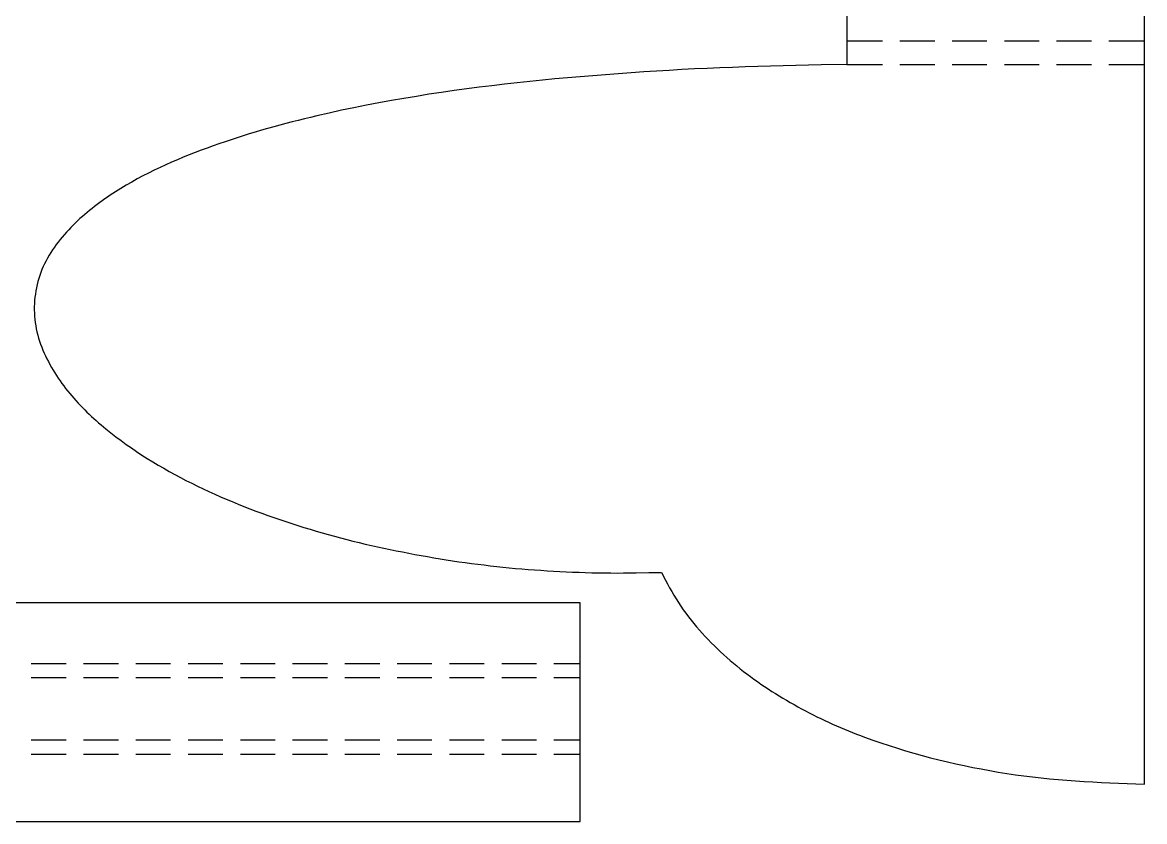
# Model space of a CAD drawing. Header units: millimetres. Extents: x -468 to 483, y -337 to 336.
# Drawn here: x 278.1 to 482.6, y -5.9 to 139.7 of the extents above; entities that cross this region are included whole.
import ezdxf

# ---------------------------------------------------------------- set-up
doc = ezdxf.new("R2010")
doc.units = ezdxf.units.MM
doc.header["$MEASUREMENT"] = 0
doc.layers.add('Layer 1', color=7, linetype='Continuous')

msp = doc.modelspace()

# ---------------------------------------------------------------- linework, layer by layer
at = {"layer": 'Layer 1', "lineweight": 30}
for points in [[(482.59, 0.9296), (482.59, 0.9296), (482.59, 331.1931), (482.59, 331.1931)], [(428.3187, 200.0656), (428.3187, 200.0656), (428.3187, 131.9936), (428.3187, 131.9936)]]:
    msp.add_open_spline(points, degree=3, dxfattribs=at)
at = {"layer": 'Layer 1', "color": 5, "lineweight": 30}
for points in [[(428.3187, 136.3327), (428.3187, 136.3327), (434.8169, 136.3327), (434.8169, 136.3327)], [(437.9919, 136.3327), (437.9919, 136.3327), (444.3419, 136.3327), (444.3419, 136.3327)], [(447.5169, 136.3327), (447.5169, 136.3327), (453.8669, 136.3327), (453.8669, 136.3327)], [(457.0419, 136.3327), (457.0419, 136.3327), (463.3919, 136.3327), (463.3919, 136.3327)], [(466.5669, 136.3327), (466.5669, 136.3327), (472.9169, 136.3327), (472.9169, 136.3327)], [(476.0919, 136.3327), (476.0919, 136.3327), (482.59, 136.3327), (482.59, 136.3327)], [(428.3187, 132.0359), (428.3187, 132.0359), (434.8169, 132.0359), (434.8169, 132.0359)], [(437.9919, 132.0359), (437.9919, 132.0359), (444.3419, 132.0359), (444.3419, 132.0359)], [(447.5169, 132.0359), (447.5169, 132.0359), (453.8669, 132.0359), (453.8669, 132.0359)], [(457.0419, 132.0359), (457.0419, 132.0359), (463.3919, 132.0359), (463.3919, 132.0359)], [(466.5669, 132.0359), (466.5669, 132.0359), (472.9169, 132.0359), (472.9169, 132.0359)], [(476.0919, 132.0359), (476.0919, 132.0359), (482.59, 132.0359), (482.59, 132.0359)], [(286.0561, 22.8521), (286.0561, 22.8521), (279.6849, 22.8521), (279.6849, 22.8521)], [(295.5811, 22.8521), (295.5811, 22.8521), (289.2311, 22.8521), (289.2311, 22.8521)], [(305.1061, 22.8521), (305.1061, 22.8521), (298.7561, 22.8521), (298.7561, 22.8521)], [(314.6311, 22.8521), (314.6311, 22.8521), (308.2811, 22.8521), (308.2811, 22.8521)], [(324.1561, 22.8521), (324.1561, 22.8521), (317.8061, 22.8521), (317.8061, 22.8521)], [(333.6811, 22.8521), (333.6811, 22.8521), (327.3311, 22.8521), (327.3311, 22.8521)], [(343.2061, 22.8521), (343.2061, 22.8521), (336.8561, 22.8521), (336.8561, 22.8521)], [(352.7311, 22.8521), (352.7311, 22.8521), (346.3811, 22.8521), (346.3811, 22.8521)], [(362.2561, 22.8521), (362.2561, 22.8521), (355.9061, 22.8521), (355.9061, 22.8521)], [(371.7811, 22.8521), (371.7811, 22.8521), (365.4311, 22.8521), (365.4311, 22.8521)], [(379.7397, 22.8521), (379.7397, 22.8521), (374.9561, 22.8521), (374.9561, 22.8521)], [(279.6849, 20.3332), (279.6849, 20.3332), (286.0561, 20.3332), (286.0561, 20.3332)], [(289.2311, 20.3332), (289.2311, 20.3332), (295.5811, 20.3332), (295.5811, 20.3332)], [(298.7561, 20.3332), (298.7561, 20.3332), (305.1061, 20.3332), (305.1061, 20.3332)], [(308.2811, 20.3332), (308.2811, 20.3332), (314.6311, 20.3332), (314.6311, 20.3332)], [(317.8061, 20.3332), (317.8061, 20.3332), (324.1561, 20.3332), (324.1561, 20.3332)], [(327.3311, 20.3332), (327.3311, 20.3332), (333.6811, 20.3332), (333.6811, 20.3332)], [(336.8561, 20.3332), (336.8561, 20.3332), (343.2061, 20.3332), (343.2061, 20.3332)], [(346.3811, 20.3332), (346.3811, 20.3332), (352.7311, 20.3332), (352.7311, 20.3332)], [(355.9061, 20.3332), (355.9061, 20.3332), (362.2561, 20.3332), (362.2561, 20.3332)], [(365.4311, 20.3332), (365.4311, 20.3332), (371.7811, 20.3332), (371.7811, 20.3332)], [(374.9561, 20.3332), (374.9561, 20.3332), (379.7397, 20.3332), (379.7397, 20.3332)], [(286.0561, 8.9244), (286.0561, 8.9244), (279.6849, 8.9244), (279.6849, 8.9244)], [(295.5811, 8.9244), (295.5811, 8.9244), (289.2311, 8.9244), (289.2311, 8.9244)], [(305.1061, 8.9244), (305.1061, 8.9244), (298.7561, 8.9244), (298.7561, 8.9244)], [(314.6311, 8.9244), (314.6311, 8.9244), (308.2811, 8.9244), (308.2811, 8.9244)], [(324.1561, 8.9244), (324.1561, 8.9244), (317.8061, 8.9244), (317.8061, 8.9244)], [(333.6811, 8.9244), (333.6811, 8.9244), (327.3311, 8.9244), (327.3311, 8.9244)], [(343.2061, 8.9244), (343.2061, 8.9244), (336.8561, 8.9244), (336.8561, 8.9244)], [(352.7311, 8.9244), (352.7311, 8.9244), (346.3811, 8.9244), (346.3811, 8.9244)], [(362.2561, 8.9244), (362.2561, 8.9244), (355.9061, 8.9244), (355.9061, 8.9244)], [(371.7811, 8.9244), (371.7811, 8.9244), (365.4311, 8.9244), (365.4311, 8.9244)], [(379.7397, 8.9244), (379.7397, 8.9244), (374.9561, 8.9244), (374.9561, 8.9244)], [(279.6849, 6.4056), (279.6849, 6.4056), (286.0561, 6.4056), (286.0561, 6.4056)], [(289.2311, 6.4056), (289.2311, 6.4056), (295.5811, 6.4056), (295.5811, 6.4056)], [(298.7561, 6.4056), (298.7561, 6.4056), (305.1061, 6.4056), (305.1061, 6.4056)], [(308.2811, 6.4056), (308.2811, 6.4056), (314.6311, 6.4056), (314.6311, 6.4056)], [(317.8061, 6.4056), (317.8061, 6.4056), (324.1561, 6.4056), (324.1561, 6.4056)], [(327.3311, 6.4056), (327.3311, 6.4056), (333.6811, 6.4056), (333.6811, 6.4056)], [(336.8561, 6.4056), (336.8561, 6.4056), (343.2061, 6.4056), (343.2061, 6.4056)], [(346.3811, 6.4056), (346.3811, 6.4056), (352.7311, 6.4056), (352.7311, 6.4056)], [(355.9061, 6.4056), (355.9061, 6.4056), (362.2561, 6.4056), (362.2561, 6.4056)], [(365.4311, 6.4056), (365.4311, 6.4056), (371.7811, 6.4056), (371.7811, 6.4056)], [(374.9561, 6.4056), (374.9561, 6.4056), (379.7397, 6.4056), (379.7397, 6.4056)]]:
    msp.add_open_spline(points, degree=3, dxfattribs=at)
at = {"layer": 'Layer 1', "lineweight": 30}
for points, knots in [([(428.3187, 132.0359), (428.3187, 132.0359), (423.6832, 131.9512), (423.6832, 131.9512), (423.6832, 131.9512), (419.0477, 131.8666), (419.0477, 131.8666), (419.0477, 131.8666), (416.7405, 131.8031), (416.7405, 131.8031), (416.7405, 131.8031), (414.4334, 131.7396), (414.4334, 131.7396), (414.4334, 131.7396), (412.1262, 131.6761), (412.1262, 131.6761), (412.1262, 131.6761), (409.7979, 131.5914), (409.7979, 131.5914), (409.7979, 131.5914), (407.4907, 131.5067), (407.4907, 131.5067), (407.4907, 131.5067), (405.1835, 131.4221), (405.1835, 131.4221), (405.1835, 131.4221), (402.8764, 131.3162), (402.8764, 131.3162), (402.8764, 131.3162), (400.548, 131.2104), (400.548, 131.2104), (400.548, 131.2104), (398.2409, 131.0834), (398.2409, 131.0834), (398.2409, 131.0834), (395.9337, 130.9352), (395.9337, 130.9352), (395.9337, 130.9352), (393.6265, 130.8082), (393.6265, 130.8082), (393.6265, 130.8082), (391.3194, 130.6601), (391.3194, 130.6601), (391.3194, 130.6601), (389.0122, 130.4907), (389.0122, 130.4907), (389.0122, 130.4907), (386.6839, 130.3214), (386.6839, 130.3214), (386.6839, 130.3214), (384.3767, 130.1521), (384.3767, 130.1521), (384.3767, 130.1521), (382.0695, 129.9827), (382.0695, 129.9827), (382.0695, 129.9827), (379.7624, 129.7922), (379.7624, 129.7922), (379.7624, 129.7922), (377.4552, 129.5806), (377.4552, 129.5806), (377.4552, 129.5806), (375.148, 129.3901), (375.148, 129.3901), (375.148, 129.3901), (372.862, 129.1572), (372.862, 129.1572), (372.862, 129.1572), (370.5549, 128.9244), (370.5549, 128.9244), (370.5549, 128.9244), (368.2477, 128.6916), (368.2477, 128.6916), (368.2477, 128.6916), (365.9405, 128.4376), (365.9405, 128.4376), (365.9405, 128.4376), (363.6545, 128.1624), (363.6545, 128.1624), (363.6545, 128.1624), (361.3474, 127.8872), (361.3474, 127.8872), (361.3474, 127.8872), (359.0614, 127.5697), (359.0614, 127.5697), (359.0614, 127.5697), (356.7542, 127.2734), (356.7542, 127.2734), (356.7542, 127.2734), (354.4682, 126.9347), (354.4682, 126.9347), (354.4682, 126.9347), (352.1822, 126.5961), (352.1822, 126.5961), (352.1822, 126.5961), (349.8962, 126.2151), (349.8962, 126.2151), (349.8962, 126.2151), (347.6102, 125.8341), (347.6102, 125.8341), (347.6102, 125.8341), (345.3242, 125.4531), (345.3242, 125.4531), (345.3242, 125.4531), (343.0594, 125.0297), (343.0594, 125.0297), (343.0594, 125.0297), (340.7734, 124.5852), (340.7734, 124.5852), (340.7734, 124.5852), (338.5085, 124.1407), (338.5085, 124.1407), (338.5085, 124.1407), (336.2437, 123.6751), (336.2437, 123.6751), (336.2437, 123.6751), (333.9789, 123.1671), (333.9789, 123.1671), (333.9789, 123.1671), (331.7352, 122.6591), (331.7352, 122.6591), (331.7352, 122.6591), (330.5922, 122.3839), (330.5922, 122.3839), (330.5922, 122.3839), (329.4704, 122.1299), (329.4704, 122.1299), (329.4704, 122.1299), (328.3485, 121.8336), (328.3485, 121.8336), (328.3485, 121.8336), (327.2267, 121.5584), (327.2267, 121.5584), (327.2267, 121.5584), (326.1049, 121.2621), (326.1049, 121.2621), (326.1049, 121.2621), (324.983, 120.9657), (324.983, 120.9657), (324.983, 120.9657), (323.8824, 120.6694), (323.8824, 120.6694), (323.8824, 120.6694), (322.7605, 120.3519), (322.7605, 120.3519), (322.7605, 120.3519), (321.6387, 120.0344), (321.6387, 120.0344), (321.6387, 120.0344), (320.538, 119.7169), (320.538, 119.7169), (320.538, 119.7169), (319.4162, 119.3782), (319.4162, 119.3782), (319.4162, 119.3782), (318.3155, 119.0396), (318.3155, 119.0396), (318.3155, 119.0396), (317.2149, 118.6797), (317.2149, 118.6797), (317.2149, 118.6797), (316.1142, 118.3199), (316.1142, 118.3199), (316.1142, 118.3199), (315.0135, 117.9601), (315.0135, 117.9601), (315.0135, 117.9601), (313.9129, 117.5791), (313.9129, 117.5791), (313.9129, 117.5791), (312.8334, 117.1981), (312.8334, 117.1981), (312.8334, 117.1981), (311.7327, 116.7959), (311.7327, 116.7959), (311.7327, 116.7959), (310.6532, 116.3937), (310.6532, 116.3937), (310.6532, 116.3937), (309.5737, 115.9916), (309.5737, 115.9916), (309.5737, 115.9916), (308.4942, 115.5682), (308.4942, 115.5682), (308.4942, 115.5682), (307.4147, 115.1237), (307.4147, 115.1237), (307.4147, 115.1237), (306.3564, 114.6792), (306.3564, 114.6792), (306.3564, 114.6792), (305.2769, 114.2136), (305.2769, 114.2136), (305.2769, 114.2136), (304.2185, 113.7479), (304.2185, 113.7479), (304.2185, 113.7479), (303.1814, 113.2611), (303.1814, 113.2611), (303.1814, 113.2611), (302.123, 112.7531), (302.123, 112.7531), (302.123, 112.7531), (301.0859, 112.2451), (301.0859, 112.2451), (301.0859, 112.2451), (300.0487, 111.7159), (300.0487, 111.7159), (300.0487, 111.7159), (299.0327, 111.1656), (299.0327, 111.1656), (299.0327, 111.1656), (298.0167, 110.6152), (298.0167, 110.6152), (298.0167, 110.6152), (297.0007, 110.0437), (297.0007, 110.0437), (297.0007, 110.0437), (296.0059, 109.4511), (296.0059, 109.4511), (296.0059, 109.4511), (295.0322, 108.8372), (295.0322, 108.8372), (295.0322, 108.8372), (294.5454, 108.5197), (294.5454, 108.5197), (294.5454, 108.5197), (294.0585, 108.2022), (294.0585, 108.2022), (294.0585, 108.2022), (293.5929, 107.8636), (293.5929, 107.8636), (293.5929, 107.8636), (293.106, 107.5461), (293.106, 107.5461), (293.106, 107.5461), (292.6404, 107.2074), (292.6404, 107.2074), (292.6404, 107.2074), (292.1747, 106.8687), (292.1747, 106.8687), (292.1747, 106.8687), (291.709, 106.5301), (291.709, 106.5301), (291.709, 106.5301), (291.2434, 106.1702), (291.2434, 106.1702), (291.2434, 106.1702), (290.7989, 105.8104), (290.7989, 105.8104), (290.7989, 105.8104), (290.3332, 105.4506), (290.3332, 105.4506), (290.3332, 105.4506), (289.8887, 105.0907), (289.8887, 105.0907), (289.8887, 105.0907), (289.4442, 104.7097), (289.4442, 104.7097), (289.4442, 104.7097), (289.0209, 104.3287), (289.0209, 104.3287), (289.0209, 104.3287), (288.5764, 103.9477), (288.5764, 103.9477), (288.5764, 103.9477), (288.153, 103.5456), (288.153, 103.5456), (288.153, 103.5456), (287.7297, 103.1434), (287.7297, 103.1434), (287.7297, 103.1434), (287.3275, 102.7412), (287.3275, 102.7412), (287.3275, 102.7412), (286.9254, 102.3179), (286.9254, 102.3179), (286.9254, 102.3179), (286.5232, 101.8946), (286.5232, 101.8946), (286.5232, 101.8946), (286.121, 101.4712), (286.121, 101.4712), (286.121, 101.4712), (285.74, 101.0267), (285.74, 101.0267), (285.74, 101.0267), (285.359, 100.5822), (285.359, 100.5822), (285.359, 100.5822), (284.978, 100.1377), (284.978, 100.1377), (284.978, 100.1377), (284.6182, 99.6721), (284.6182, 99.6721), (284.6182, 99.6721), (284.2584, 99.2064), (284.2584, 99.2064), (284.2584, 99.2064), (283.9197, 98.7407), (283.9197, 98.7407), (283.9197, 98.7407), (283.581, 98.2539), (283.581, 98.2539), (283.581, 98.2539), (283.2635, 97.7671), (283.2635, 97.7671), (283.2635, 97.7671), (282.9672, 97.2591), (282.9672, 97.2591), (282.9672, 97.2591), (282.6709, 96.7722), (282.6709, 96.7722), (282.6709, 96.7722), (282.3957, 96.2642), (282.3957, 96.2642), (282.3957, 96.2642), (282.1417, 95.7351), (282.1417, 95.7351), (282.1417, 95.7351), (281.8877, 95.2059), (281.8877, 95.2059), (281.8877, 95.2059), (281.6549, 94.6767), (281.6549, 94.6767), (281.6549, 94.6767), (281.4432, 94.1476), (281.4432, 94.1476), (281.4432, 94.1476), (281.2527, 93.5972), (281.2527, 93.5972), (281.2527, 93.5972), (281.0834, 93.0469), (281.0834, 93.0469), (281.0834, 93.0469), (280.914, 92.4966), (280.914, 92.4966), (280.914, 92.4966), (280.7659, 91.9251), (280.7659, 91.9251), (280.7659, 91.9251), (280.6389, 91.3536), (280.6389, 91.3536), (280.6389, 91.3536), (280.533, 90.7821), (280.533, 90.7821), (280.533, 90.7821), (280.4484, 90.2106), (280.4484, 90.2106), (280.4484, 90.2106), (280.3849, 89.6391), (280.3849, 89.6391), (280.3849, 89.6391), (280.3214, 89.0676), (280.3214, 89.0676), (280.3214, 89.0676), (280.279, 88.4749), (280.279, 88.4749), (280.279, 88.4749), (280.2579, 87.9034), (280.2579, 87.9034), (280.2579, 87.9034), (280.2579, 87.3319), (280.2579, 87.3319), (280.2579, 87.3319), (280.279, 86.7392), (280.279, 86.7392), (280.279, 86.7392), (280.3002, 86.1677), (280.3002, 86.1677), (280.3002, 86.1677), (280.3425, 85.5962), (280.3425, 85.5962), (280.3425, 85.5962), (280.4272, 85.0036), (280.4272, 85.0036), (280.4272, 85.0036), (280.5119, 84.4321), (280.5119, 84.4321), (280.5119, 84.4321), (280.6177, 83.8817), (280.6177, 83.8817), (280.6177, 83.8817), (280.7447, 83.3102), (280.7447, 83.3102), (280.7447, 83.3102), (280.8929, 82.7387), (280.8929, 82.7387), (280.8929, 82.7387), (281.041, 82.1884), (281.041, 82.1884), (281.041, 82.1884), (281.2104, 81.6381), (281.2104, 81.6381), (281.2104, 81.6381), (281.4009, 81.0877), (281.4009, 81.0877), (281.4009, 81.0877), (281.6125, 80.5374), (281.6125, 80.5374), (281.6125, 80.5374), (281.8242, 79.9871), (281.8242, 79.9871), (281.8242, 79.9871), (282.057, 79.4579), (282.057, 79.4579), (282.057, 79.4579), (282.311, 78.9287), (282.311, 78.9287), (282.311, 78.9287), (282.565, 78.3996), (282.565, 78.3996), (282.565, 78.3996), (282.819, 77.8916), (282.819, 77.8916), (282.819, 77.8916), (283.0942, 77.3624), (283.0942, 77.3624), (283.0942, 77.3624), (283.3905, 76.8544), (283.3905, 76.8544), (283.3905, 76.8544), (283.6869, 76.3464), (283.6869, 76.3464), (283.6869, 76.3464), (283.9832, 75.8596), (283.9832, 75.8596), (283.9832, 75.8596), (284.3007, 75.3727), (284.3007, 75.3727), (284.3007, 75.3727), (284.6182, 74.8859), (284.6182, 74.8859), (284.6182, 74.8859), (284.9569, 74.3991), (284.9569, 74.3991), (284.9569, 74.3991), (285.2744, 73.9334), (285.2744, 73.9334), (285.2744, 73.9334), (285.6342, 73.4677), (285.6342, 73.4677), (285.6342, 73.4677), (285.9729, 73.0021), (285.9729, 73.0021), (285.9729, 73.0021), (286.3327, 72.5576), (286.3327, 72.5576), (286.3327, 72.5576), (286.7137, 72.1131), (286.7137, 72.1131), (286.7137, 72.1131), (287.0735, 71.6686), (287.0735, 71.6686), (287.0735, 71.6686), (287.4545, 71.2241), (287.4545, 71.2241), (287.4545, 71.2241), (287.8355, 70.8007), (287.8355, 70.8007), (287.8355, 70.8007), (288.2377, 70.3562), (288.2377, 70.3562), (288.2377, 70.3562), (288.6187, 69.9541), (288.6187, 69.9541), (288.6187, 69.9541), (289.0209, 69.5307), (289.0209, 69.5307), (289.0209, 69.5307), (289.4442, 69.1074), (289.4442, 69.1074), (289.4442, 69.1074), (289.8464, 68.7052), (289.8464, 68.7052), (289.8464, 68.7052), (290.2697, 68.3031), (290.2697, 68.3031), (290.2697, 68.3031), (290.693, 67.9221), (290.693, 67.9221), (290.693, 67.9221), (291.1164, 67.5199), (291.1164, 67.5199), (291.1164, 67.5199), (291.5397, 67.1389), (291.5397, 67.1389), (291.5397, 67.1389), (291.9842, 66.7579), (291.9842, 66.7579), (291.9842, 66.7579), (292.4287, 66.3769), (292.4287, 66.3769), (292.4287, 66.3769), (293.3177, 65.6361), (293.3177, 65.6361), (293.3177, 65.6361), (294.2279, 64.9164), (294.2279, 64.9164), (294.2279, 64.9164), (295.138, 64.1967), (295.138, 64.1967), (295.138, 64.1967), (296.0694, 63.4982), (296.0694, 63.4982), (296.0694, 63.4982), (297.0007, 62.8209), (297.0007, 62.8209), (297.0007, 62.8209), (297.9532, 62.1647), (297.9532, 62.1647), (297.9532, 62.1647), (298.9057, 61.5086), (298.9057, 61.5086), (298.9057, 61.5086), (299.8794, 60.8736), (299.8794, 60.8736), (299.8794, 60.8736), (300.853, 60.2597), (300.853, 60.2597), (300.853, 60.2597), (301.8479, 59.6459), (301.8479, 59.6459), (301.8479, 59.6459), (302.8427, 59.0532), (302.8427, 59.0532), (302.8427, 59.0532), (303.8375, 58.4606), (303.8375, 58.4606), (303.8375, 58.4606), (304.8535, 57.8891), (304.8535, 57.8891), (304.8535, 57.8891), (305.8695, 57.3387), (305.8695, 57.3387), (305.8695, 57.3387), (306.8855, 56.7884), (306.8855, 56.7884), (306.8855, 56.7884), (307.9015, 56.2592), (307.9015, 56.2592), (307.9015, 56.2592), (308.9387, 55.7301), (308.9387, 55.7301), (308.9387, 55.7301), (309.9759, 55.2221), (309.9759, 55.2221), (309.9759, 55.2221), (311.0342, 54.7141), (311.0342, 54.7141), (311.0342, 54.7141), (312.0714, 54.2272), (312.0714, 54.2272), (312.0714, 54.2272), (313.1297, 53.7616), (313.1297, 53.7616), (313.1297, 53.7616), (314.188, 53.2747), (314.188, 53.2747), (314.188, 53.2747), (315.2464, 52.8302), (315.2464, 52.8302), (315.2464, 52.8302), (316.3259, 52.3857), (316.3259, 52.3857), (316.3259, 52.3857), (317.3842, 51.9412), (317.3842, 51.9412), (317.3842, 51.9412), (318.4637, 51.4967), (318.4637, 51.4967), (318.4637, 51.4967), (319.5432, 51.0946), (319.5432, 51.0946), (319.5432, 51.0946), (320.6227, 50.6712), (320.6227, 50.6712), (320.6227, 50.6712), (321.7234, 50.2691), (321.7234, 50.2691), (321.7234, 50.2691), (322.8029, 49.8669), (322.8029, 49.8669), (322.8029, 49.8669), (323.9035, 49.4859), (323.9035, 49.4859), (323.9035, 49.4859), (324.983, 49.1049), (324.983, 49.1049), (324.983, 49.1049), (326.0837, 48.7451), (326.0837, 48.7451), (326.0837, 48.7451), (327.1844, 48.3852), (327.1844, 48.3852), (327.1844, 48.3852), (328.285, 48.0254), (328.285, 48.0254), (328.285, 48.0254), (329.3857, 47.6656), (329.3857, 47.6656), (329.3857, 47.6656), (330.5075, 47.3481), (330.5075, 47.3481), (330.5075, 47.3481), (331.6082, 47.0094), (331.6082, 47.0094), (331.6082, 47.0094), (332.73, 46.6919), (332.73, 46.6919), (332.73, 46.6919), (333.8307, 46.3744), (333.8307, 46.3744), (333.8307, 46.3744), (334.9525, 46.0781), (334.9525, 46.0781), (334.9525, 46.0781), (336.0744, 45.7817), (336.0744, 45.7817), (336.0744, 45.7817), (337.1962, 45.4854), (337.1962, 45.4854), (337.1962, 45.4854), (338.318, 45.2102), (338.318, 45.2102), (338.318, 45.2102), (339.4399, 44.9351), (339.4399, 44.9351), (339.4399, 44.9351), (340.5617, 44.6599), (340.5617, 44.6599), (340.5617, 44.6599), (341.7047, 44.4059), (341.7047, 44.4059), (341.7047, 44.4059), (342.8265, 44.1519), (342.8265, 44.1519), (342.8265, 44.1519), (343.9484, 43.9191), (343.9484, 43.9191), (343.9484, 43.9191), (345.0914, 43.6651), (345.0914, 43.6651), (345.0914, 43.6651), (346.2132, 43.4322), (346.2132, 43.4322), (346.2132, 43.4322), (347.3562, 43.2206), (347.3562, 43.2206), (347.3562, 43.2206), (348.4992, 42.9877), (348.4992, 42.9877), (348.4992, 42.9877), (349.621, 42.7761), (349.621, 42.7761), (349.621, 42.7761), (350.764, 42.5644), (350.764, 42.5644), (350.764, 42.5644), (351.907, 42.3739), (351.907, 42.3739), (351.907, 42.3739), (353.05, 42.1622), (353.05, 42.1622), (353.05, 42.1622), (354.193, 41.9717), (354.193, 41.9717), (354.193, 41.9717), (355.336, 41.8024), (355.336, 41.8024), (355.336, 41.8024), (356.479, 41.6119), (356.479, 41.6119), (356.479, 41.6119), (357.622, 41.4426), (357.622, 41.4426), (357.622, 41.4426), (358.765, 41.2944), (358.765, 41.2944), (358.765, 41.2944), (359.908, 41.1251), (359.908, 41.1251), (359.908, 41.1251), (361.0722, 40.9769), (361.0722, 40.9769), (361.0722, 40.9769), (362.2152, 40.8499), (362.2152, 40.8499), (362.2152, 40.8499), (363.3582, 40.7017), (363.3582, 40.7017), (363.3582, 40.7017), (364.5224, 40.5747), (364.5224, 40.5747), (364.5224, 40.5747), (365.6654, 40.4689), (365.6654, 40.4689), (365.6654, 40.4689), (366.8084, 40.3419), (366.8084, 40.3419), (366.8084, 40.3419), (367.9725, 40.2361), (367.9725, 40.2361), (367.9725, 40.2361), (369.1155, 40.1302), (369.1155, 40.1302), (369.1155, 40.1302), (370.2797, 40.0456), (370.2797, 40.0456), (370.2797, 40.0456), (371.4227, 39.9609), (371.4227, 39.9609), (371.4227, 39.9609), (372.5869, 39.8762), (372.5869, 39.8762), (372.5869, 39.8762), (373.751, 39.7916), (373.751, 39.7916), (373.751, 39.7916), (374.894, 39.7281), (374.894, 39.7281), (374.894, 39.7281), (376.0582, 39.6646), (376.0582, 39.6646), (376.0582, 39.6646), (377.2012, 39.6011), (377.2012, 39.6011), (377.2012, 39.6011), (378.3654, 39.5587), (378.3654, 39.5587), (378.3654, 39.5587), (379.5295, 39.5164), (379.5295, 39.5164), (379.5295, 39.5164), (380.6725, 39.4741), (380.6725, 39.4741), (380.6725, 39.4741), (381.8367, 39.4317), (381.8367, 39.4317), (381.8367, 39.4317), (383.0009, 39.4106), (383.0009, 39.4106), (383.0009, 39.4106), (384.1439, 39.3894), (384.1439, 39.3894), (384.1439, 39.3894), (385.308, 39.3894), (385.308, 39.3894), (385.308, 39.3894), (386.4722, 39.3682), (386.4722, 39.3682), (386.4722, 39.3682), (387.6152, 39.3894), (387.6152, 39.3894), (387.6152, 39.3894), (389.9435, 39.4106), (389.9435, 39.4106), (389.9435, 39.4106), (392.2507, 39.4529), (392.2507, 39.4529), (392.2507, 39.4529), (394.5579, 39.4952), (394.5579, 39.4952), (394.5579, 39.4952), (395.2987, 38.0982), (395.2987, 38.0982), (395.2987, 38.0982), (395.6585, 37.3997), (395.6585, 37.3997), (395.6585, 37.3997), (396.0395, 36.7012), (396.0395, 36.7012), (396.0395, 36.7012), (396.4205, 36.0239), (396.4205, 36.0239), (396.4205, 36.0239), (396.8227, 35.3466), (396.8227, 35.3466), (396.8227, 35.3466), (397.2249, 34.6692), (397.2249, 34.6692), (397.2249, 34.6692), (397.6482, 34.0131), (397.6482, 34.0131), (397.6482, 34.0131), (398.0715, 33.3569), (398.0715, 33.3569), (398.0715, 33.3569), (398.516, 32.7007), (398.516, 32.7007), (398.516, 32.7007), (398.9817, 32.0657), (398.9817, 32.0657), (398.9817, 32.0657), (399.4685, 31.4307), (399.4685, 31.4307), (399.4685, 31.4307), (399.9554, 30.8169), (399.9554, 30.8169), (399.9554, 30.8169), (400.4422, 30.2031), (400.4422, 30.2031), (400.4422, 30.2031), (400.9502, 29.5892), (400.9502, 29.5892), (400.9502, 29.5892), (401.4794, 28.9966), (401.4794, 28.9966), (401.4794, 28.9966), (401.9874, 28.4039), (401.9874, 28.4039), (401.9874, 28.4039), (402.5377, 27.8324), (402.5377, 27.8324), (402.5377, 27.8324), (403.0669, 27.2609), (403.0669, 27.2609), (403.0669, 27.2609), (403.6172, 26.6894), (403.6172, 26.6894), (403.6172, 26.6894), (404.1887, 26.1391), (404.1887, 26.1391), (404.1887, 26.1391), (404.739, 25.5887), (404.739, 25.5887), (404.739, 25.5887), (405.3105, 25.0384), (405.3105, 25.0384), (405.3105, 25.0384), (405.9032, 24.5092), (405.9032, 24.5092), (405.9032, 24.5092), (406.4747, 23.9801), (406.4747, 23.9801), (406.4747, 23.9801), (407.0674, 23.4721), (407.0674, 23.4721), (407.0674, 23.4721), (407.6812, 22.9641), (407.6812, 22.9641), (407.6812, 22.9641), (408.2739, 22.4561), (408.2739, 22.4561), (408.2739, 22.4561), (408.8877, 21.9481), (408.8877, 21.9481), (408.8877, 21.9481), (409.5015, 21.4612), (409.5015, 21.4612), (409.5015, 21.4612), (410.1365, 20.9956), (410.1365, 20.9956), (410.1365, 20.9956), (410.7504, 20.5087), (410.7504, 20.5087), (410.7504, 20.5087), (411.3854, 20.0431), (411.3854, 20.0431), (411.3854, 20.0431), (412.0415, 19.5986), (412.0415, 19.5986), (412.0415, 19.5986), (412.6765, 19.1329), (412.6765, 19.1329), (412.6765, 19.1329), (413.3327, 18.6884), (413.3327, 18.6884), (413.3327, 18.6884), (413.9889, 18.2651), (413.9889, 18.2651), (413.9889, 18.2651), (414.645, 17.8206), (414.645, 17.8206), (414.645, 17.8206), (415.3224, 17.4184), (415.3224, 17.4184), (415.3224, 17.4184), (415.9785, 16.9951), (415.9785, 16.9951), (415.9785, 16.9951), (416.6559, 16.5929), (416.6559, 16.5929), (416.6559, 16.5929), (417.3332, 16.1907), (417.3332, 16.1907), (417.3332, 16.1907), (418.0105, 15.7886), (418.0105, 15.7886), (418.0105, 15.7886), (418.709, 15.4076), (418.709, 15.4076), (418.709, 15.4076), (419.3864, 15.0266), (419.3864, 15.0266), (419.3864, 15.0266), (420.0849, 14.6456), (420.0849, 14.6456), (420.0849, 14.6456), (420.7834, 14.2646), (420.7834, 14.2646), (420.7834, 14.2646), (421.4819, 13.9047), (421.4819, 13.9047), (421.4819, 13.9047), (422.1804, 13.5661), (422.1804, 13.5661), (422.1804, 13.5661), (422.8789, 13.2062), (422.8789, 13.2062), (422.8789, 13.2062), (423.5985, 12.8676), (423.5985, 12.8676), (423.5985, 12.8676), (424.3182, 12.5289), (424.3182, 12.5289), (424.3182, 12.5289), (425.0167, 12.1902), (425.0167, 12.1902), (425.0167, 12.1902), (425.7364, 11.8727), (425.7364, 11.8727), (425.7364, 11.8727), (426.456, 11.5552), (426.456, 11.5552), (426.456, 11.5552), (427.1757, 11.2377), (427.1757, 11.2377), (427.1757, 11.2377), (427.9165, 10.9414), (427.9165, 10.9414), (427.9165, 10.9414), (428.6362, 10.6239), (428.6362, 10.6239), (428.6362, 10.6239), (429.377, 10.3487), (429.377, 10.3487), (429.377, 10.3487), (430.0967, 10.0524), (430.0967, 10.0524), (430.0967, 10.0524), (430.8375, 9.7772), (430.8375, 9.7772), (430.8375, 9.7772), (431.5784, 9.4809), (431.5784, 9.4809), (431.5784, 9.4809), (433.06, 8.9517), (433.06, 8.9517), (433.06, 8.9517), (434.5417, 8.4437), (434.5417, 8.4437), (434.5417, 8.4437), (436.0445, 7.9357), (436.0445, 7.9357), (436.0445, 7.9357), (437.5474, 7.4701), (437.5474, 7.4701), (437.5474, 7.4701), (439.0502, 7.0044), (439.0502, 7.0044), (439.0502, 7.0044), (440.553, 6.5599), (440.553, 6.5599), (440.553, 6.5599), (442.077, 6.1366), (442.077, 6.1366), (442.077, 6.1366), (443.601, 5.7344), (443.601, 5.7344), (443.601, 5.7344), (445.125, 5.3534), (445.125, 5.3534), (445.125, 5.3534), (446.6702, 4.9724), (446.6702, 4.9724), (446.6702, 4.9724), (448.1942, 4.6337), (448.1942, 4.6337), (448.1942, 4.6337), (449.7394, 4.2951), (449.7394, 4.2951), (449.7394, 4.2951), (451.2845, 3.9776), (451.2845, 3.9776), (451.2845, 3.9776), (452.8297, 3.6812), (452.8297, 3.6812), (452.8297, 3.6812), (454.3749, 3.3849), (454.3749, 3.3849), (454.3749, 3.3849), (455.9412, 3.1309), (455.9412, 3.1309), (455.9412, 3.1309), (457.4864, 2.8769), (457.4864, 2.8769), (457.4864, 2.8769), (459.0527, 2.6441), (459.0527, 2.6441), (459.0527, 2.6441), (460.5979, 2.4324), (460.5979, 2.4324), (460.5979, 2.4324), (462.1642, 2.2419), (462.1642, 2.2419), (462.1642, 2.2419), (463.7305, 2.0726), (463.7305, 2.0726), (463.7305, 2.0726), (465.2969, 1.9032), (465.2969, 1.9032), (465.2969, 1.9032), (466.8632, 1.7762), (466.8632, 1.7762), (466.8632, 1.7762), (468.4295, 1.6492), (468.4295, 1.6492), (468.4295, 1.6492), (469.9959, 1.5222), (469.9959, 1.5222), (469.9959, 1.5222), (471.5622, 1.4164), (471.5622, 1.4164), (471.5622, 1.4164), (473.1497, 1.3317), (473.1497, 1.3317), (473.1497, 1.3317), (474.716, 1.2471), (474.716, 1.2471), (474.716, 1.2471), (476.2824, 1.1836), (476.2824, 1.1836), (476.2824, 1.1836), (479.4362, 1.0354), (479.4362, 1.0354), (479.4362, 1.0354), (482.59, 0.9296), (482.59, 0.9296)], [0, 0, 0, 0, 0.00289017, 0.00289017, 0.00289017, 0.00578035, 0.00578035, 0.00578035, 0.00867052, 0.00867052, 0.00867052, 0.01156069, 0.01156069, 0.01156069, 0.01445087, 0.01445087, 0.01445087, 0.01734104, 0.01734104, 0.01734104, 0.02023121, 0.02023121, 0.02023121, 0.02312139, 0.02312139, 0.02312139, 0.02601156, 0.02601156, 0.02601156, 0.02890173, 0.02890173, 0.02890173, 0.03179191, 0.03179191, 0.03179191, 0.03468208, 0.03468208, 0.03468208, 0.03757225, 0.03757225, 0.03757225, 0.04046243, 0.04046243, 0.04046243, 0.0433526, 0.0433526, 0.0433526, 0.04624277, 0.04624277, 0.04624277, 0.04913295, 0.04913295, 0.04913295, 0.05202312, 0.05202312, 0.05202312, 0.05491329, 0.05491329, 0.05491329, 0.05780347, 0.05780347, 0.05780347, 0.06069364, 0.06069364, 0.06069364, 0.06358382, 0.06358382, 0.06358382, 0.06647399, 0.06647399, 0.06647399, 0.06936416, 0.06936416, 0.06936416, 0.07225434, 0.07225434, 0.07225434, 0.07514451, 0.07514451, 0.07514451, 0.07803468, 0.07803468, 0.07803468, 0.08092486, 0.08092486, 0.08092486, 0.08381503, 0.08381503, 0.08381503, 0.0867052, 0.0867052, 0.0867052, 0.08959538, 0.08959538, 0.08959538, 0.09248555, 0.09248555, 0.09248555, 0.09537572, 0.09537572, 0.09537572, 0.0982659, 0.0982659, 0.0982659, 0.10115607, 0.10115607, 0.10115607, 0.10404624, 0.10404624, 0.10404624, 0.10693642, 0.10693642, 0.10693642, 0.10982659, 0.10982659, 0.10982659, 0.11271676, 0.11271676, 0.11271676, 0.11560694, 0.11560694, 0.11560694, 0.11849711, 0.11849711, 0.11849711, 0.12138728, 0.12138728, 0.12138728, 0.12427746, 0.12427746, 0.12427746, 0.12716763, 0.12716763, 0.12716763, 0.1300578, 0.1300578, 0.1300578, 0.13294798, 0.13294798, 0.13294798, 0.13583815, 0.13583815, 0.13583815, 0.13872832, 0.13872832, 0.13872832, 0.1416185, 0.1416185, 0.1416185, 0.14450867, 0.14450867, 0.14450867, 0.14739884, 0.14739884, 0.14739884, 0.15028902, 0.15028902, 0.15028902, 0.15317919, 0.15317919, 0.15317919, 0.15606936, 0.15606936, 0.15606936, 0.15895954, 0.15895954, 0.15895954, 0.16184971, 0.16184971, 0.16184971, 0.16473988, 0.16473988, 0.16473988, 0.16763006, 0.16763006, 0.16763006, 0.17052023, 0.17052023, 0.17052023, 0.1734104, 0.1734104, 0.1734104, 0.17630058, 0.17630058, 0.17630058, 0.17919075, 0.17919075, 0.17919075, 0.18208092, 0.18208092, 0.18208092, 0.1849711, 0.1849711, 0.1849711, 0.18786127, 0.18786127, 0.18786127, 0.19075145, 0.19075145, 0.19075145, 0.19364162, 0.19364162, 0.19364162, 0.19653179, 0.19653179, 0.19653179, 0.19942197, 0.19942197, 0.19942197, 0.20231214, 0.20231214, 0.20231214, 0.20520231, 0.20520231, 0.20520231, 0.20809249, 0.20809249, 0.20809249, 0.21098266, 0.21098266, 0.21098266, 0.21387283, 0.21387283, 0.21387283, 0.21676301, 0.21676301, 0.21676301, 0.21965318, 0.21965318, 0.21965318, 0.22254335, 0.22254335, 0.22254335, 0.22543353, 0.22543353, 0.22543353, 0.2283237, 0.2283237, 0.2283237, 0.23121387, 0.23121387, 0.23121387, 0.23410405, 0.23410405, 0.23410405, 0.23699422, 0.23699422, 0.23699422, 0.23988439, 0.23988439, 0.23988439, 0.24277457, 0.24277457, 0.24277457, 0.24566474, 0.24566474, 0.24566474, 0.24855491, 0.24855491, 0.24855491, 0.25144509, 0.25144509, 0.25144509, 0.25433526, 0.25433526, 0.25433526, 0.25722543, 0.25722543, 0.25722543, 0.26011561, 0.26011561, 0.26011561, 0.26300578, 0.26300578, 0.26300578, 0.26589595, 0.26589595, 0.26589595, 0.26878613, 0.26878613, 0.26878613, 0.2716763, 0.2716763, 0.2716763, 0.27456647, 0.27456647, 0.27456647, 0.27745665, 0.27745665, 0.27745665, 0.28034682, 0.28034682, 0.28034682, 0.28323699, 0.28323699, 0.28323699, 0.28612717, 0.28612717, 0.28612717, 0.28901734, 0.28901734, 0.28901734, 0.29190751, 0.29190751, 0.29190751, 0.29479769, 0.29479769, 0.29479769, 0.29768786, 0.29768786, 0.29768786, 0.30057803, 0.30057803, 0.30057803, 0.30346821, 0.30346821, 0.30346821, 0.30635838, 0.30635838, 0.30635838, 0.30924855, 0.30924855, 0.30924855, 0.31213873, 0.31213873, 0.31213873, 0.3150289, 0.3150289, 0.3150289, 0.31791908, 0.31791908, 0.31791908, 0.32080925, 0.32080925, 0.32080925, 0.32369942, 0.32369942, 0.32369942, 0.3265896, 0.3265896, 0.3265896, 0.32947977, 0.32947977, 0.32947977, 0.33236994, 0.33236994, 0.33236994, 0.33526012, 0.33526012, 0.33526012, 0.33815029, 0.33815029, 0.33815029, 0.34104046, 0.34104046, 0.34104046, 0.34393064, 0.34393064, 0.34393064, 0.34682081, 0.34682081, 0.34682081, 0.34971098, 0.34971098, 0.34971098, 0.35260116, 0.35260116, 0.35260116, 0.35549133, 0.35549133, 0.35549133, 0.3583815, 0.3583815, 0.3583815, 0.36127168, 0.36127168, 0.36127168, 0.36416185, 0.36416185, 0.36416185, 0.36705202, 0.36705202, 0.36705202, 0.3699422, 0.3699422, 0.3699422, 0.37283237, 0.37283237, 0.37283237, 0.37572254, 0.37572254, 0.37572254, 0.37861272, 0.37861272, 0.37861272, 0.38150289, 0.38150289, 0.38150289, 0.38439306, 0.38439306, 0.38439306, 0.38728324, 0.38728324, 0.38728324, 0.39017341, 0.39017341, 0.39017341, 0.39306358, 0.39306358, 0.39306358, 0.39595376, 0.39595376, 0.39595376, 0.39884393, 0.39884393, 0.39884393, 0.4017341, 0.4017341, 0.4017341, 0.40462428, 0.40462428, 0.40462428, 0.40751445, 0.40751445, 0.40751445, 0.41040462, 0.41040462, 0.41040462, 0.4132948, 0.4132948, 0.4132948, 0.41618497, 0.41618497, 0.41618497, 0.41907514, 0.41907514, 0.41907514, 0.42196532, 0.42196532, 0.42196532, 0.42485549, 0.42485549, 0.42485549, 0.42774566, 0.42774566, 0.42774566, 0.43063584, 0.43063584, 0.43063584, 0.43352601, 0.43352601, 0.43352601, 0.43641618, 0.43641618, 0.43641618, 0.43930636, 0.43930636, 0.43930636, 0.44219653, 0.44219653, 0.44219653, 0.44508671, 0.44508671, 0.44508671, 0.44797688, 0.44797688, 0.44797688, 0.45086705, 0.45086705, 0.45086705, 0.45375723, 0.45375723, 0.45375723, 0.4566474, 0.4566474, 0.4566474, 0.45953757, 0.45953757, 0.45953757, 0.46242775, 0.46242775, 0.46242775, 0.46531792, 0.46531792, 0.46531792, 0.46820809, 0.46820809, 0.46820809, 0.47109827, 0.47109827, 0.47109827, 0.47398844, 0.47398844, 0.47398844, 0.47687861, 0.47687861, 0.47687861, 0.47976879, 0.47976879, 0.47976879, 0.48265896, 0.48265896, 0.48265896, 0.48554913, 0.48554913, 0.48554913, 0.48843931, 0.48843931, 0.48843931, 0.49132948, 0.49132948, 0.49132948, 0.49421965, 0.49421965, 0.49421965, 0.49710983, 0.49710983, 0.49710983, 0.5, 0.5, 0.5, 0.50289017, 0.50289017, 0.50289017, 0.50578035, 0.50578035, 0.50578035, 0.50867052, 0.50867052, 0.50867052, 0.51156069, 0.51156069, 0.51156069, 0.51445087, 0.51445087, 0.51445087, 0.51734104, 0.51734104, 0.51734104, 0.52023121, 0.52023121, 0.52023121, 0.52312139, 0.52312139, 0.52312139, 0.52601156, 0.52601156, 0.52601156, 0.52890173, 0.52890173, 0.52890173, 0.53179191, 0.53179191, 0.53179191, 0.53468208, 0.53468208, 0.53468208, 0.53757225, 0.53757225, 0.53757225, 0.54046243, 0.54046243, 0.54046243, 0.5433526, 0.5433526, 0.5433526, 0.54624277, 0.54624277, 0.54624277, 0.54913295, 0.54913295, 0.54913295, 0.55202312, 0.55202312, 0.55202312, 0.55491329, 0.55491329, 0.55491329, 0.55780347, 0.55780347, 0.55780347, 0.56069364, 0.56069364, 0.56069364, 0.56358382, 0.56358382, 0.56358382, 0.56647399, 0.56647399, 0.56647399, 0.56936416, 0.56936416, 0.56936416, 0.57225434, 0.57225434, 0.57225434, 0.57514451, 0.57514451, 0.57514451, 0.57803468, 0.57803468, 0.57803468, 0.58092486, 0.58092486, 0.58092486, 0.58381503, 0.58381503, 0.58381503, 0.5867052, 0.5867052, 0.5867052, 0.58959538, 0.58959538, 0.58959538, 0.59248555, 0.59248555, 0.59248555, 0.59537572, 0.59537572, 0.59537572, 0.5982659, 0.5982659, 0.5982659, 0.60115607, 0.60115607, 0.60115607, 0.60404624, 0.60404624, 0.60404624, 0.60693642, 0.60693642, 0.60693642, 0.60982659, 0.60982659, 0.60982659, 0.61271676, 0.61271676, 0.61271676, 0.61560694, 0.61560694, 0.61560694, 0.61849711, 0.61849711, 0.61849711, 0.62138728, 0.62138728, 0.62138728, 0.62427746, 0.62427746, 0.62427746, 0.62716763, 0.62716763, 0.62716763, 0.6300578, 0.6300578, 0.6300578, 0.63294798, 0.63294798, 0.63294798, 0.63583815, 0.63583815, 0.63583815, 0.63872832, 0.63872832, 0.63872832, 0.6416185, 0.6416185, 0.6416185, 0.64450867, 0.64450867, 0.64450867, 0.64739884, 0.64739884, 0.64739884, 0.65028902, 0.65028902, 0.65028902, 0.65317919, 0.65317919, 0.65317919, 0.65606936, 0.65606936, 0.65606936, 0.65895954, 0.65895954, 0.65895954, 0.66184971, 0.66184971, 0.66184971, 0.66473988, 0.66473988, 0.66473988, 0.66763006, 0.66763006, 0.66763006, 0.67052023, 0.67052023, 0.67052023, 0.6734104, 0.6734104, 0.6734104, 0.67630058, 0.67630058, 0.67630058, 0.67919075, 0.67919075, 0.67919075, 0.68208092, 0.68208092, 0.68208092, 0.6849711, 0.6849711, 0.6849711, 0.68786127, 0.68786127, 0.68786127, 0.69075145, 0.69075145, 0.69075145, 0.69364162, 0.69364162, 0.69364162, 0.69653179, 0.69653179, 0.69653179, 0.69942197, 0.69942197, 0.69942197, 0.70231214, 0.70231214, 0.70231214, 0.70520231, 0.70520231, 0.70520231, 0.70809249, 0.70809249, 0.70809249, 0.71098266, 0.71098266, 0.71098266, 0.71387283, 0.71387283, 0.71387283, 0.71676301, 0.71676301, 0.71676301, 0.71965318, 0.71965318, 0.71965318, 0.72254335, 0.72254335, 0.72254335, 0.72543353, 0.72543353, 0.72543353, 0.7283237, 0.7283237, 0.7283237, 0.73121387, 0.73121387, 0.73121387, 0.73410405, 0.73410405, 0.73410405, 0.73699422, 0.73699422, 0.73699422, 0.73988439, 0.73988439, 0.73988439, 0.74277457, 0.74277457, 0.74277457, 0.74566474, 0.74566474, 0.74566474, 0.74855491, 0.74855491, 0.74855491, 0.75144509, 0.75144509, 0.75144509, 0.75433526, 0.75433526, 0.75433526, 0.75722543, 0.75722543, 0.75722543, 0.76011561, 0.76011561, 0.76011561, 0.76300578, 0.76300578, 0.76300578, 0.76589595, 0.76589595, 0.76589595, 0.76878613, 0.76878613, 0.76878613, 0.7716763, 0.7716763, 0.7716763, 0.77456647, 0.77456647, 0.77456647, 0.77745665, 0.77745665, 0.77745665, 0.78034682, 0.78034682, 0.78034682, 0.78323699, 0.78323699, 0.78323699, 0.78612717, 0.78612717, 0.78612717, 0.78901734, 0.78901734, 0.78901734, 0.79190751, 0.79190751, 0.79190751, 0.79479769, 0.79479769, 0.79479769, 0.79768786, 0.79768786, 0.79768786, 0.80057803, 0.80057803, 0.80057803, 0.80346821, 0.80346821, 0.80346821, 0.80635838, 0.80635838, 0.80635838, 0.80924855, 0.80924855, 0.80924855, 0.81213873, 0.81213873, 0.81213873, 0.8150289, 0.8150289, 0.8150289, 0.81791908, 0.81791908, 0.81791908, 0.82080925, 0.82080925, 0.82080925, 0.82369942, 0.82369942, 0.82369942, 0.8265896, 0.8265896, 0.8265896, 0.82947977, 0.82947977, 0.82947977, 0.83236994, 0.83236994, 0.83236994, 0.83526012, 0.83526012, 0.83526012, 0.83815029, 0.83815029, 0.83815029, 0.84104046, 0.84104046, 0.84104046, 0.84393064, 0.84393064, 0.84393064, 0.84682081, 0.84682081, 0.84682081, 0.84971098, 0.84971098, 0.84971098, 0.85260116, 0.85260116, 0.85260116, 0.85549133, 0.85549133, 0.85549133, 0.8583815, 0.8583815, 0.8583815, 0.86127168, 0.86127168, 0.86127168, 0.86416185, 0.86416185, 0.86416185, 0.86705202, 0.86705202, 0.86705202, 0.8699422, 0.8699422, 0.8699422, 0.87283237, 0.87283237, 0.87283237, 0.87572254, 0.87572254, 0.87572254, 0.87861272, 0.87861272, 0.87861272, 0.88150289, 0.88150289, 0.88150289, 0.88439306, 0.88439306, 0.88439306, 0.88728324, 0.88728324, 0.88728324, 0.89017341, 0.89017341, 0.89017341, 0.89306358, 0.89306358, 0.89306358, 0.89595376, 0.89595376, 0.89595376, 0.89884393, 0.89884393, 0.89884393, 0.9017341, 0.9017341, 0.9017341, 0.90462428, 0.90462428, 0.90462428, 0.90751445, 0.90751445, 0.90751445, 0.91040462, 0.91040462, 0.91040462, 0.9132948, 0.9132948, 0.9132948, 0.91618497, 0.91618497, 0.91618497, 0.91907514, 0.91907514, 0.91907514, 0.92196532, 0.92196532, 0.92196532, 0.92485549, 0.92485549, 0.92485549, 0.92774566, 0.92774566, 0.92774566, 0.93063584, 0.93063584, 0.93063584, 0.93352601, 0.93352601, 0.93352601, 0.93641618, 0.93641618, 0.93641618, 0.93930636, 0.93930636, 0.93930636, 0.94219653, 0.94219653, 0.94219653, 0.94508671, 0.94508671, 0.94508671, 0.94797688, 0.94797688, 0.94797688, 0.95086705, 0.95086705, 0.95086705, 0.95375723, 0.95375723, 0.95375723, 0.9566474, 0.9566474, 0.9566474, 0.95953757, 0.95953757, 0.95953757, 0.96242775, 0.96242775, 0.96242775, 0.96531792, 0.96531792, 0.96531792, 0.96820809, 0.96820809, 0.96820809, 0.97109827, 0.97109827, 0.97109827, 0.97398844, 0.97398844, 0.97398844, 0.97687861, 0.97687861, 0.97687861, 0.97976879, 0.97976879, 0.97976879, 0.98265896, 0.98265896, 0.98265896, 0.98554913, 0.98554913, 0.98554913, 0.98843931, 0.98843931, 0.98843931, 0.99132948, 0.99132948, 0.99132948, 0.99421965, 0.99421965, 0.99421965, 0.99710983, 0.99710983, 0.99710983, 1, 1, 1, 1]), ([(252.6762, 33.9646), (252.6762, 33.9646), (379.7397, 33.9646), (379.7397, 33.9646), (379.7397, 33.9646), (379.7397, -5.8923), (379.7397, -5.8923), (379.7397, -5.8923), (252.6762, -5.8923), (252.6762, -5.8923), (252.6762, -5.8923), (252.6762, 33.9646), (252.6762, 33.9646)], [0, 0, 0, 0, 0.25, 0.25, 0.25, 0.5, 0.5, 0.5, 0.75, 0.75, 0.75, 1, 1, 1, 1])]:
    msp.add_open_spline(points, degree=3, knots=knots, dxfattribs=at)

doc.saveas('drawing.dxf')
